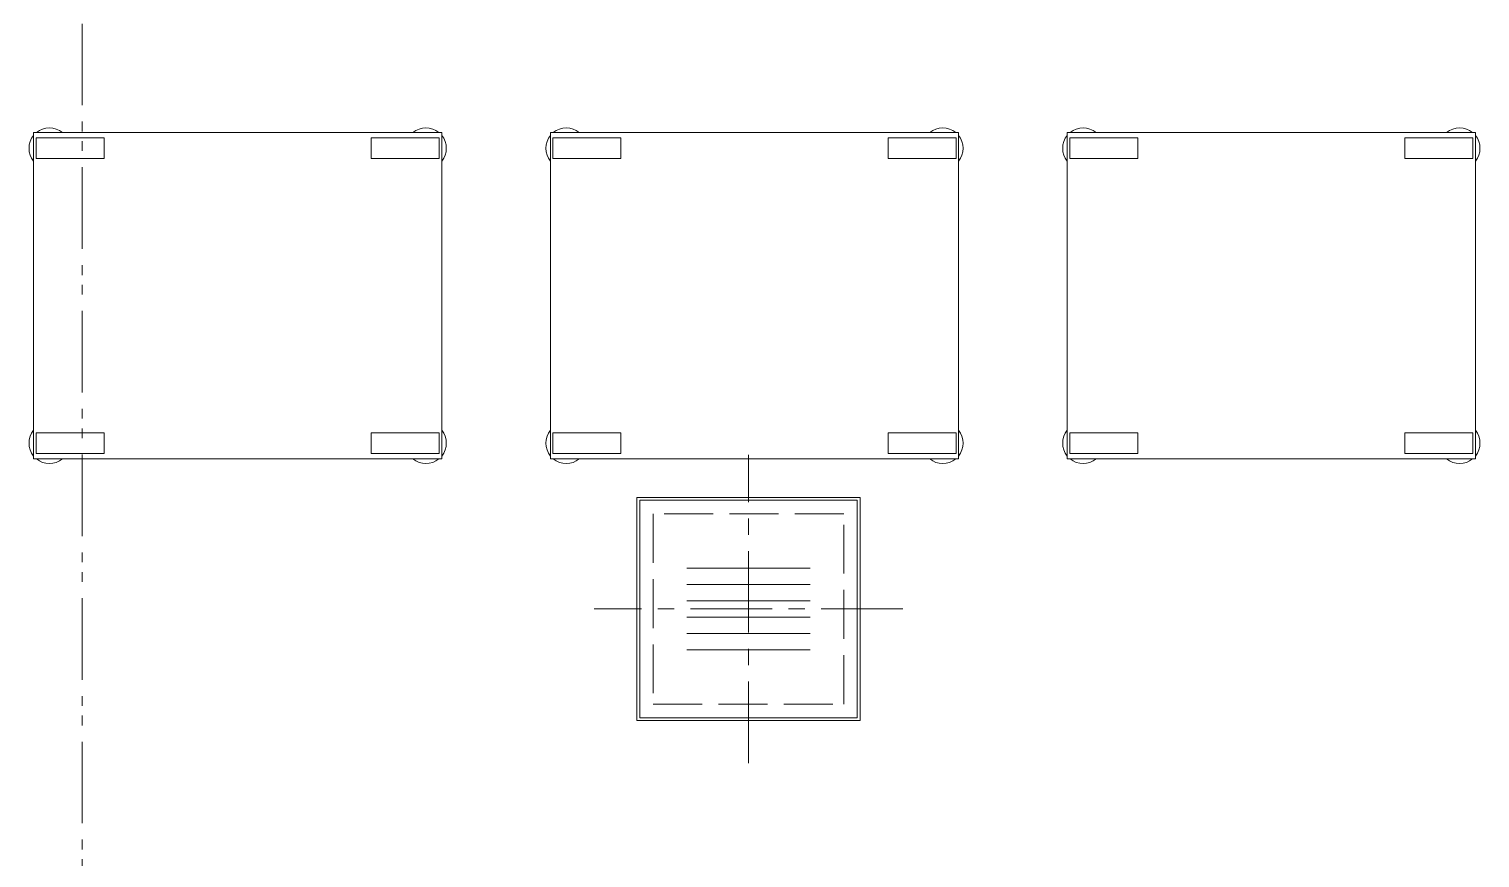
# Model space of a CAD drawing. Units: millimetres at full size. Extents: x -12803 to 120774, y -9413 to 101127.
# Drawn here: x 97177 to 99844, y 13119 to 14643 of the extents above; entities that cross this region are included whole.
import ezdxf

# ---------------------------------------------------------------- set-up
doc = ezdxf.new("R2010")
doc.units = ezdxf.units.MM
doc.header["$LTSCALE"] = 30
for name, pattern in [('CHAIN1', [8, 5, -1, 1, -1]), ('DASHED1', [1.8, 1.2, -0.6]), ('DASHED3', [4, 3, -1]), ('DOUBLE_CHAIN1', [8.8, 5, -1, 0.6, -0.6, 0.6, -1])]:
    doc.linetypes.add(name, pattern=pattern)
doc.layers.add('0-0_NoName', color=7, linetype='Continuous')
for name, color, linetype, lineweight in [('0-E_AIHO48-厨房機器既設品', 7, 'Continuous', 15), ('2-0_通芯', 7, 'DOUBLE_CHAIN1', 15), ('2-B_金物', 7, 'Continuous', 15)]:
    doc.layers.add(name, color=color, linetype=linetype, lineweight=lineweight)

# ---------------------------------------------------------------- blocks, each defined once
blk = doc.blocks.new('グループ部品-732')
at = {"layer": '0-E_AIHO48-厨房機器既設品'}
for p, q in [((97185.36, 14452.41), (97935.36, 14452.41)), ((97185.36, 14452.41), (97185.36, 13852.41)), ((97314.86, 14404.41), (97314.86, 14442.41)), ((97805.86, 14404.41), (97805.86, 14442.41)), ((97935.36, 13852.41), (97935.36, 14452.41)), ((98135.36, 14452.41), (98885.36, 14452.41)), ((98135.36, 14452.41), (98135.36, 13852.41)), ((98264.86, 14404.41), (98264.86, 14442.41)), ((98755.86, 14404.41), (98755.86, 14442.41)), ((98885.36, 13852.41), (98885.36, 14452.41)), ((99085.36, 14452.41), (99835.36, 14452.41)), ((99085.36, 14452.41), (99085.36, 13852.41)), ((99214.86, 14404.41), (99214.86, 14442.41)), ((99705.86, 14404.41), (99705.86, 14442.41)), ((99835.36, 13852.41), (99835.36, 14452.41)), ((97189.86, 14404.41), (97314.86, 14404.41)), ((97930.86, 14404.41), (97805.86, 14404.41)), ((98139.86, 14404.41), (98264.86, 14404.41)), ((98880.86, 14404.41), (98755.86, 14404.41)), ((99089.86, 14404.41), (99214.86, 14404.41)), ((99830.86, 14404.41), (99705.86, 14404.41)), ((97189.86, 13900.41), (97314.86, 13900.41)), ((97314.86, 13900.41), (97314.86, 13862.41)), ((97930.86, 13900.41), (97805.86, 13900.41)), ((97805.86, 13900.41), (97805.86, 13862.41)), ((97930.86, 13900.41), (97930.86, 13862.41)), ((98139.86, 13900.41), (98264.86, 13900.41)), ((98264.86, 13900.41), (98264.86, 13862.41)), ((98880.86, 13900.41), (98755.86, 13900.41)), ((98755.86, 13900.41), (98755.86, 13862.41)), ((98880.86, 13900.41), (98880.86, 13862.41)), ((99089.86, 13900.41), (99214.86, 13900.41)), ((99214.86, 13900.41), (99214.86, 13862.41)), ((99830.86, 13900.41), (99705.86, 13900.41)), ((99705.86, 13900.41), (99705.86, 13862.41)), ((99830.86, 13900.41), (99830.86, 13862.41)), ((97185.36, 13852.41), (97935.36, 13852.41)), ((97930.86, 13862.41), (97805.86, 13862.41)), ((98135.36, 13852.41), (98885.36, 13852.41)), ((98880.86, 13862.41), (98755.86, 13862.41)), ((99085.36, 13852.41), (99835.36, 13852.41)), ((99830.86, 13862.41), (99705.86, 13862.41))]:
    blk.add_line(p, q, dxfattribs=at)
for points in [[(97185.36, 13852.41), (97935.36, 13852.41), (97935.36, 14452.41), (97185.36, 14452.41)], [(98135.36, 13852.41), (98885.36, 13852.41), (98885.36, 14452.41), (98135.36, 14452.41)], [(99085.36, 13852.41), (99835.36, 13852.41), (99835.36, 14452.41), (99085.36, 14452.41)]]:
    blk.add_lwpolyline(points, close=True, dxfattribs=at)
for points in [[(97189.86, 14404.41), (97189.86, 14442.41), (97314.86, 14442.41)], [(97930.86, 14404.41), (97930.86, 14442.41), (97805.86, 14442.41)], [(98139.86, 14404.41), (98139.86, 14442.41), (98264.86, 14442.41)], [(98880.86, 14404.41), (98880.86, 14442.41), (98755.86, 14442.41)], [(99089.86, 14404.41), (99089.86, 14442.41), (99214.86, 14442.41)], [(99830.86, 14404.41), (99830.86, 14442.41), (99705.86, 14442.41)], [(97189.86, 13900.41), (97189.86, 13862.41), (97314.86, 13862.41)], [(98139.86, 13900.41), (98139.86, 13862.41), (98264.86, 13862.41)], [(99089.86, 13900.41), (99089.86, 13862.41), (99214.86, 13862.41)]]:
    blk.add_lwpolyline(points, dxfattribs=at)
at = {"layer": '0-E_AIHO48-厨房機器既設品', "linetype": 'DASHED1'}
for points in [[(97189.86, 14404.41), (97314.86, 14404.41), (97314.86, 14442.41), (97189.86, 14442.41)], [(97805.86, 14404.41), (97930.86, 14404.41), (97930.86, 14442.41), (97805.86, 14442.41)], [(98139.86, 14404.41), (98264.86, 14404.41), (98264.86, 14442.41), (98139.86, 14442.41)], [(98755.86, 14404.41), (98880.86, 14404.41), (98880.86, 14442.41), (98755.86, 14442.41)], [(99089.86, 14404.41), (99214.86, 14404.41), (99214.86, 14442.41), (99089.86, 14442.41)], [(99705.86, 14404.41), (99830.86, 14404.41), (99830.86, 14442.41), (99705.86, 14442.41)], [(97314.86, 13900.41), (97189.86, 13900.41), (97189.86, 13862.41), (97314.86, 13862.41)], [(97805.86, 13900.41), (97930.86, 13900.41), (97930.86, 13862.41), (97805.86, 13862.41)], [(98264.86, 13900.41), (98139.86, 13900.41), (98139.86, 13862.41), (98264.86, 13862.41)], [(98755.86, 13900.41), (98880.86, 13900.41), (98880.86, 13862.41), (98755.86, 13862.41)], [(99214.86, 13900.41), (99089.86, 13900.41), (99089.86, 13862.41), (99214.86, 13862.41)], [(99705.86, 13900.41), (99830.86, 13900.41), (99830.86, 13862.41), (99705.86, 13862.41)]]:
    blk.add_lwpolyline(points, close=True, dxfattribs=at)
at = {"layer": '0-E_AIHO48-厨房機器既設品'}
for centre, start, end in [((97214.36, 14423.41), 50.65417, 129.34583), ((97906.36, 14423.41), 50.65417, 129.34583), ((98164.36, 14423.41), 50.65417, 129.34583), ((98856.36, 14423.41), 50.65417, 129.34583), ((99114.36, 14423.41), 50.65417, 129.34583), ((99806.36, 14423.41), 50.65417, 129.34583), ((97214.36, 14423.41), 140.65417, 219.34583), ((97906.36, 14423.41), 320.65417, 39.34583), ((98164.36, 14423.41), 140.65417, 219.34583), ((98856.36, 14423.41), 320.65417, 39.34583), ((99114.36, 14423.41), 140.65417, 219.34583), ((99806.36, 14423.41), 320.65417, 39.34583), ((97214.36, 13881.41), 140.65417, 219.34583), ((97906.36, 13881.41), 320.65417, 39.34583), ((98164.36, 13881.41), 140.65417, 219.34583), ((98856.36, 13881.41), 320.65417, 39.34583), ((99114.36, 13881.41), 140.65417, 219.34583), ((99806.36, 13881.41), 320.65417, 39.34583), ((97214.36, 13881.41), 230.65417, 309.34583), ((97906.36, 13881.41), 230.65417, 309.34583), ((98164.36, 13881.41), 230.65417, 309.34583), ((98856.36, 13881.41), 230.65417, 309.34583), ((99114.36, 13881.41), 230.65417, 309.34583), ((99806.36, 13881.41), 230.65417, 309.34583)]:
    blk.add_arc(centre, 37.5, start, end, dxfattribs=at)
at = {"layer": '2-B_金物', "linetype": 'CHAIN1'}
for p, q in [((98499.36, 13292.91), (98499.36, 13859.91)), ((98782.86, 13576.41), (98215.85, 13576.41))]:
    blk.add_line(p, q, dxfattribs=at)
at = {"layer": '2-B_金物'}
for p, q in [((98704.36, 13781.41), (98294.36, 13781.41)), ((98294.36, 13781.41), (98294.36, 13371.41)), ((98699.36, 13776.41), (98299.36, 13776.41)), ((98299.36, 13776.41), (98299.36, 13376.41)), ((98699.36, 13376.41), (98699.36, 13776.41)), ((98612.47, 13651.41), (98386.25, 13651.41)), ((98612.47, 13621.41), (98386.25, 13621.41)), ((98612.47, 13591.41), (98386.25, 13591.41)), ((98612.47, 13561.41), (98386.25, 13561.41)), ((98612.47, 13531.41), (98386.25, 13531.41)), ((98612.47, 13501.41), (98386.25, 13501.41)), ((98299.36, 13376.41), (98699.36, 13376.41))]:
    blk.add_line(p, q, dxfattribs=at)
at = {"layer": '2-B_金物', "linetype": 'DASHED3'}
for p, q in [((98674.36, 13751.41), (98324.36, 13751.41)), ((98324.36, 13751.41), (98324.36, 13401.41)), ((98674.36, 13401.41), (98674.36, 13751.41)), ((98324.36, 13401.41), (98674.36, 13401.41))]:
    blk.add_line(p, q, dxfattribs=at)
at = {"layer": '2-B_金物'}
blk.add_lwpolyline([(98294.36, 13371.41), (98704.36, 13371.41), (98704.36, 13781.41)], dxfattribs=at)
blk = doc.blocks.new('グループ部品-763')
at = {"layer": '0-E_AIHO48-厨房機器既設品'}
for p, q in [((97185.36, 14452.41), (97935.36, 14452.41)), ((97185.36, 14452.41), (97185.36, 13852.41)), ((97314.86, 14404.41), (97314.86, 14442.41)), ((97805.86, 14404.41), (97805.86, 14442.41)), ((97935.36, 13852.41), (97935.36, 14452.41)), ((98135.36, 14452.41), (98885.36, 14452.41)), ((98135.36, 14452.41), (98135.36, 13852.41)), ((98264.86, 14404.41), (98264.86, 14442.41)), ((98755.86, 14404.41), (98755.86, 14442.41)), ((98885.36, 13852.41), (98885.36, 14452.41)), ((99085.36, 14452.41), (99835.36, 14452.41)), ((99085.36, 14452.41), (99085.36, 13852.41)), ((99214.86, 14404.41), (99214.86, 14442.41)), ((99705.86, 14404.41), (99705.86, 14442.41)), ((99835.36, 13852.41), (99835.36, 14452.41)), ((97189.86, 14404.41), (97314.86, 14404.41)), ((97930.86, 14404.41), (97805.86, 14404.41)), ((98139.86, 14404.41), (98264.86, 14404.41)), ((98880.86, 14404.41), (98755.86, 14404.41)), ((99089.86, 14404.41), (99214.86, 14404.41)), ((99830.86, 14404.41), (99705.86, 14404.41)), ((97189.86, 13900.41), (97314.86, 13900.41)), ((97314.86, 13900.41), (97314.86, 13862.41)), ((97930.86, 13900.41), (97805.86, 13900.41)), ((97805.86, 13900.41), (97805.86, 13862.41)), ((97930.86, 13900.41), (97930.86, 13862.41)), ((98139.86, 13900.41), (98264.86, 13900.41)), ((98264.86, 13900.41), (98264.86, 13862.41)), ((98880.86, 13900.41), (98755.86, 13900.41)), ((98755.86, 13900.41), (98755.86, 13862.41)), ((98880.86, 13900.41), (98880.86, 13862.41)), ((99089.86, 13900.41), (99214.86, 13900.41)), ((99214.86, 13900.41), (99214.86, 13862.41)), ((99830.86, 13900.41), (99705.86, 13900.41)), ((99705.86, 13900.41), (99705.86, 13862.41)), ((99830.86, 13900.41), (99830.86, 13862.41)), ((97185.36, 13852.41), (97935.36, 13852.41)), ((97930.86, 13862.41), (97805.86, 13862.41)), ((98135.36, 13852.41), (98885.36, 13852.41)), ((98880.86, 13862.41), (98755.86, 13862.41)), ((99085.36, 13852.41), (99835.36, 13852.41)), ((99830.86, 13862.41), (99705.86, 13862.41))]:
    blk.add_line(p, q, dxfattribs=at)
for points in [[(97185.36, 13852.41), (97935.36, 13852.41), (97935.36, 14452.41), (97185.36, 14452.41)], [(98135.36, 13852.41), (98885.36, 13852.41), (98885.36, 14452.41), (98135.36, 14452.41)], [(99085.36, 13852.41), (99835.36, 13852.41), (99835.36, 14452.41), (99085.36, 14452.41)]]:
    blk.add_lwpolyline(points, close=True, dxfattribs=at)
for points in [[(97189.86, 14404.41), (97189.86, 14442.41), (97314.86, 14442.41)], [(97930.86, 14404.41), (97930.86, 14442.41), (97805.86, 14442.41)], [(98139.86, 14404.41), (98139.86, 14442.41), (98264.86, 14442.41)], [(98880.86, 14404.41), (98880.86, 14442.41), (98755.86, 14442.41)], [(99089.86, 14404.41), (99089.86, 14442.41), (99214.86, 14442.41)], [(99830.86, 14404.41), (99830.86, 14442.41), (99705.86, 14442.41)], [(97189.86, 13900.41), (97189.86, 13862.41), (97314.86, 13862.41)], [(98139.86, 13900.41), (98139.86, 13862.41), (98264.86, 13862.41)], [(99089.86, 13900.41), (99089.86, 13862.41), (99214.86, 13862.41)]]:
    blk.add_lwpolyline(points, dxfattribs=at)
at = {"layer": '0-E_AIHO48-厨房機器既設品', "linetype": 'DASHED1'}
for points in [[(97189.86, 14404.41), (97314.86, 14404.41), (97314.86, 14442.41), (97189.86, 14442.41)], [(97805.86, 14404.41), (97930.86, 14404.41), (97930.86, 14442.41), (97805.86, 14442.41)], [(98139.86, 14404.41), (98264.86, 14404.41), (98264.86, 14442.41), (98139.86, 14442.41)], [(98755.86, 14404.41), (98880.86, 14404.41), (98880.86, 14442.41), (98755.86, 14442.41)], [(99089.86, 14404.41), (99214.86, 14404.41), (99214.86, 14442.41), (99089.86, 14442.41)], [(99705.86, 14404.41), (99830.86, 14404.41), (99830.86, 14442.41), (99705.86, 14442.41)], [(97314.86, 13900.41), (97189.86, 13900.41), (97189.86, 13862.41), (97314.86, 13862.41)], [(97805.86, 13900.41), (97930.86, 13900.41), (97930.86, 13862.41), (97805.86, 13862.41)], [(98264.86, 13900.41), (98139.86, 13900.41), (98139.86, 13862.41), (98264.86, 13862.41)], [(98755.86, 13900.41), (98880.86, 13900.41), (98880.86, 13862.41), (98755.86, 13862.41)], [(99214.86, 13900.41), (99089.86, 13900.41), (99089.86, 13862.41), (99214.86, 13862.41)], [(99705.86, 13900.41), (99830.86, 13900.41), (99830.86, 13862.41), (99705.86, 13862.41)]]:
    blk.add_lwpolyline(points, close=True, dxfattribs=at)
at = {"layer": '0-E_AIHO48-厨房機器既設品'}
for centre, start, end in [((97214.36, 14423.41), 50.65417, 129.34583), ((97906.36, 14423.41), 50.65417, 129.34583), ((98164.36, 14423.41), 50.65417, 129.34583), ((98856.36, 14423.41), 50.65417, 129.34583), ((99114.36, 14423.41), 50.65417, 129.34583), ((99806.36, 14423.41), 50.65417, 129.34583), ((97214.36, 14423.41), 140.65417, 219.34583), ((97906.36, 14423.41), 320.65417, 39.34583), ((98164.36, 14423.41), 140.65417, 219.34583), ((98856.36, 14423.41), 320.65417, 39.34583), ((99114.36, 14423.41), 140.65417, 219.34583), ((99806.36, 14423.41), 320.65417, 39.34583), ((97214.36, 13881.41), 140.65417, 219.34583), ((97906.36, 13881.41), 320.65417, 39.34583), ((98164.36, 13881.41), 140.65417, 219.34583), ((98856.36, 13881.41), 320.65417, 39.34583), ((99114.36, 13881.41), 140.65417, 219.34583), ((99806.36, 13881.41), 320.65417, 39.34583), ((97214.36, 13881.41), 230.65417, 309.34583), ((97906.36, 13881.41), 230.65417, 309.34583), ((98164.36, 13881.41), 230.65417, 309.34583), ((98856.36, 13881.41), 230.65417, 309.34583), ((99114.36, 13881.41), 230.65417, 309.34583), ((99806.36, 13881.41), 230.65417, 309.34583)]:
    blk.add_arc(centre, 37.5, start, end, dxfattribs=at)

msp = doc.modelspace()

# ---------------------------------------------------------------- linework, layer by layer
at = {"layer": '2-0_通芯'}
msp.add_line((97274.36, 24156.41), (97274.36, 5670.44), dxfattribs=at)

# ---------------------------------------------------------------- block references
at = {"layer": '0-0_NoName'}
for name in ['グループ部品-732', 'グループ部品-763']:
    msp.add_blockref(name, (0, 0), dxfattribs=at)

doc.saveas('drawing.dxf')
